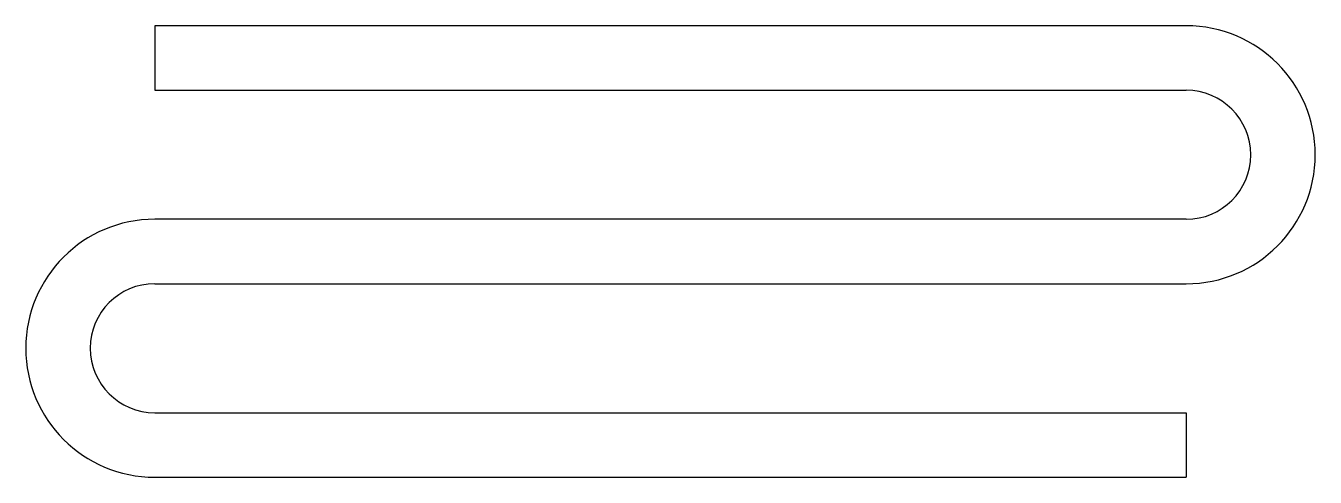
# Model space of a CAD drawing. Extents: x -5 to 5, y -1.5 to 2.
import ezdxf

# ---------------------------------------------------------------- set-up
doc = ezdxf.new("R2010")
doc.units = 0
doc.layers.add('Body', color=7, linetype='CONTINUOUS')

msp = doc.modelspace()

# ---------------------------------------------------------------- linework, layer by layer
at = {"layer": 'Body'}
for p, q in [((-4, 2), (-4, 2, 0.5)), ((4, 2), (-4, 2)), ((4, 2, 0.5), (-4, 2, 0.5)), ((-4, 2), (-4, 2, 0.5)), ((-4, 2), (-4, 1.5)), ((-4, 2, 0.5), (-4, 1.5, 0.5)), ((4, 2), (-4, 2)), ((-4, 2), (-4, 1.5)), ((4, 2, 0.5), (-4, 2, 0.5)), ((-4, 2, 0.5), (-4, 1.5, 0.5)), ((4, 2), (4, 2, 0.5)), ((4, 2), (4, 2, 0.5)), ((-4, 1.5), (-4, 1.5, 0.5)), ((-4, 1.5), (-4, 1.5, 0.5)), ((-4, 1.5), (4, 1.5)), ((-4, 1.5, 0.5), (4, 1.5, 0.5)), ((-4, 1.5), (4, 1.5)), ((-4, 1.5, 0.5), (4, 1.5, 0.5)), ((4, 1.5), (4, 1.5, 0.5)), ((4, 1.5), (4, 1.5, 0.5)), ((-4, 0.5), (-4, 0.5, 0.5)), ((4, 0.5), (-4, 0.5)), ((4, 0.5, 0.5), (-4, 0.5, 0.5)), ((-4, 0.5), (-4, 0.5, 0.5)), ((4, 0.5), (-4, 0.5)), ((4, 0.5, 0.5), (-4, 0.5, 0.5)), ((4, 0.5), (4, 0.5, 0.5)), ((4, 0.5), (4, 0.5, 0.5)), ((-4, 0), (-4, 0, 0.5)), ((-4, 0), (4, 0)), ((-4, 0, 0.5), (4, 0, 0.5)), ((-4, 0), (-4, 0, 0.5)), ((-4, 0), (4, 0)), ((-4, 0, 0.5), (4, 0, 0.5)), ((4, 0), (4, 0, 0.5)), ((4, 0), (4, 0, 0.5)), ((-4, -1), (-4, -1, 0.5)), ((-4, -1), (4, -1)), ((-4, -1, 0.5), (4, -1, 0.5)), ((-4, -1), (-4, -1, 0.5)), ((-4, -1), (4, -1)), ((-4, -1, 0.5), (4, -1, 0.5)), ((4, -1), (4, -1, 0.5)), ((4, -1), (4, -1.5)), ((4, -1, 0.5), (4, -1.5, 0.5)), ((4, -1), (4, -1, 0.5)), ((4, -1), (4, -1.5)), ((4, -1, 0.5), (4, -1.5, 0.5)), ((-4, -1.5), (-4, -1.5, 0.5)), ((-4, -1.5), (-4, -1.5, 0.5)), ((-4, -1.5), (4, -1.5)), ((-4, -1.5, 0.5), (4, -1.5, 0.5)), ((-4, -1.5), (4, -1.5)), ((-4, -1.5, 0.5), (4, -1.5, 0.5)), ((4, -1.5), (4, -1.5, 0.5)), ((4, -1.5), (4, -1.5, 0.5))]:
    msp.add_line(p, q, dxfattribs=at)
for centre, radius, start, end in [((4, 1), 1, -90, 90), ((4, 1, 0.5), 1, -90, 90), ((4, 1), 1, -90, 90), ((4, 1, 0.5), 1, -90, 90), ((4, 1), 0.5, -90, 90), ((4, 1, 0.5), 0.5, -90, 90), ((4, 1), 0.5, -90, 90), ((4, 1, 0.5), 0.5, -90, 90), ((-4, -0.5), 1, 90, -90), ((-4, -0.5, 0.5), 1, 90, -90), ((-4, -0.5), 1, 90, -90), ((-4, -0.5, 0.5), 1, 90, -90), ((-4, -0.5), 0.5, 90, -90), ((-4, -0.5, 0.5), 0.5, 90, -90), ((-4, -0.5), 0.5, 90, -90), ((-4, -0.5, 0.5), 0.5, 90, -90)]:
    msp.add_arc(centre, radius, start, end, dxfattribs=at)

doc.saveas('drawing.dxf')
